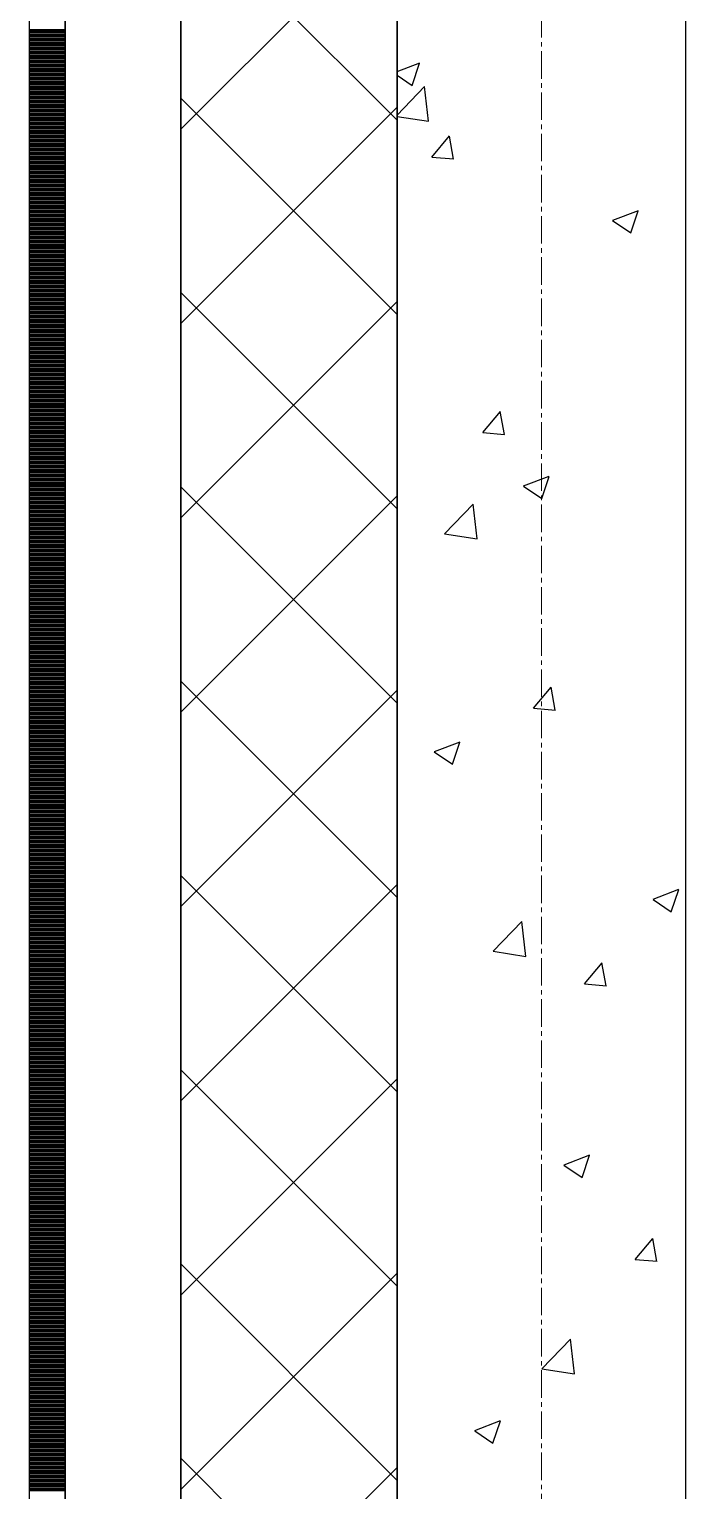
# Model space of a CAD drawing. Header units: millimetres. Extents: x -231292 to 573618, y -153144 to 564035.
# Drawn here: x 8548 to 9003, y 234953 to 235966 of the extents above; entities that cross this region are included whole.
import ezdxf

# ---------------------------------------------------------------- set-up
doc = ezdxf.new("R2010")
doc.units = ezdxf.units.MM
doc.linetypes.add('CENTER2', pattern=[28.575, 19.05, -3.175, 3.175, -3.175])
doc.layers.get('0').update_dxf_attribs({"color": 250})
for name, color, linetype, lineweight in [('АР_Стены ПЕНОблок', 250, 'Continuous', 20), ('АР_Тонкая', 250, 'Continuous', 5), ('АР_Утеплитель', 250, 'Continuous', 0), ('АР_Штриховка', 250, 'Continuous', 0), ('РД_Оси_100', 250, 'Continuous', 0)]:
    doc.layers.add(name, color=color, linetype=linetype, lineweight=lineweight)

# ---------------------------------------------------------------- blocks, each defined once
blk = doc.blocks.new('оси_рен')
at = {"layer": 'РД_Оси_100', "color": 251, "linetype": 'CENTER2', "true_color": 0x636466}
blk.add_line((1195652.916, 135558.25), (1195652.916, 223268.25), dxfattribs=at)

msp = doc.modelspace()

# ---------------------------------------------------------------- linework, layer by layer
at = {"layer": 'АР_Стены ПЕНОблок', "color": 18, "linetype": 'Continuous', "lineweight": 25, "true_color": 0x000000}
for p, q in [((8803.243, 263866.253), (8803.243, 187666.253)), ((9003.243, 187666.253), (9003.243, 263866.253))]:
    msp.add_line(p, q, dxfattribs=at)
at = {"layer": 'АР_Тонкая', "color": 18, "linetype": 'Continuous', "lineweight": 25, "true_color": 0x000000}
for p, q in [((8548.243, 263866.253), (8548.243, 187666.253)), ((8573.243, 263866.253), (8573.243, 187666.253)), ((8573.243, 187666.253), (8573.243, 263866.253)), ((8653.243, 187666.253), (8653.243, 263866.253))]:
    msp.add_line(p, q, dxfattribs=at)
at = {"layer": 'АР_Утеплитель', "color": 18, "linetype": 'Continuous', "lineweight": 25, "true_color": 0x000000}
for p, q in [((8653.243, 263866.253), (8653.243, 187666.253)), ((8803.243, 187666.253), (8803.243, 263866.253))]:
    msp.add_line(p, q, dxfattribs=at)
at = {"layer": 'АР_Штриховка', "color": 18, "linetype": 'Continuous', "lineweight": 25, "true_color": 0x000000}
for p, q in [((8803.243, 235903.04), (8653.243, 236053.04)), ((8653.243, 235896.753), (8803.243, 236046.753)), ((8548.243, 235966.002), (8573.243, 235966.002)), ((8548.243, 235965.002), (8573.243, 235965.002)), ((8548.243, 235964.002), (8573.243, 235964.002)), ((8548.243, 235963.002), (8573.243, 235963.002)), ((8548.243, 235962.002), (8573.243, 235962.002)), ((8548.243, 235961.002), (8573.243, 235961.002)), ((8548.243, 235960.002), (8573.243, 235960.002)), ((8548.243, 235959.002), (8573.243, 235959.002)), ((8548.243, 235958.002), (8573.243, 235958.002)), ((8548.243, 235957.002), (8573.243, 235957.002)), ((8548.243, 235956.002), (8573.243, 235956.002)), ((8548.243, 235955.002), (8573.243, 235955.002)), ((8548.243, 235954.002), (8573.243, 235954.002)), ((8548.243, 235953.002), (8573.243, 235953.002)), ((8548.243, 235952.002), (8573.243, 235952.002)), ((8548.243, 235951.002), (8573.243, 235951.002)), ((8548.243, 235950.002), (8573.243, 235950.002)), ((8548.243, 235949.002), (8573.243, 235949.002)), ((8548.243, 235948.002), (8573.243, 235948.002)), ((8548.243, 235947.002), (8573.243, 235947.002)), ((8548.243, 235946.002), (8573.243, 235946.002)), ((8548.243, 235945.002), (8573.243, 235945.002)), ((8548.243, 235944.002), (8573.243, 235944.002)), ((8548.243, 235943.002), (8573.243, 235943.002)), ((8548.243, 235942.002), (8573.243, 235942.002)), ((8548.243, 235941.002), (8573.243, 235941.002)), ((8548.243, 235940.002), (8573.243, 235940.002)), ((8548.243, 235939.002), (8573.243, 235939.002)), ((8548.243, 235938.002), (8573.243, 235938.002)), ((8548.243, 235937.002), (8573.243, 235937.002)), ((8548.243, 235936.002), (8573.243, 235936.002)), ((8548.243, 235935.002), (8573.243, 235935.002)), ((8548.243, 235934.002), (8573.243, 235934.002)), ((8548.243, 235933.002), (8573.243, 235933.002)), ((8803.243, 235936.788), (8818.828, 235942.771)), ((8803.243, 235934.189), (8813.584, 235927.214)), ((8813.593, 235927.211), (8818.743, 235942.56)), ((8548.243, 235932.002), (8573.243, 235932.002)), ((8548.243, 235931.002), (8573.243, 235931.002)), ((8548.243, 235930.002), (8573.243, 235930.002)), ((8548.243, 235929.002), (8573.243, 235929.002)), ((8548.243, 235928.002), (8573.243, 235928.002)), ((8548.243, 235927.002), (8573.243, 235927.002)), ((8548.243, 235926.002), (8573.243, 235926.002)), ((8548.243, 235925.002), (8573.243, 235925.002)), ((8548.243, 235924.002), (8573.243, 235924.002)), ((8548.243, 235923.002), (8573.243, 235923.002)), ((8803.243, 235906.618), (8822.248, 235926.425)), ((8825.037, 235902.301), (8822.231, 235926.423)), ((8548.243, 235922.002), (8573.243, 235922.002)), ((8548.243, 235921.002), (8573.243, 235921.002)), ((8548.243, 235920.002), (8573.243, 235920.002)), ((8548.243, 235919.002), (8573.243, 235919.002)), ((8548.243, 235918.002), (8573.243, 235918.002)), ((8548.243, 235917.002), (8573.243, 235917.002)), ((8548.243, 235916.002), (8573.243, 235916.002)), ((8548.243, 235915.002), (8573.243, 235915.002)), ((8548.243, 235914.002), (8573.243, 235914.002)), ((8548.243, 235913.002), (8573.243, 235913.002)), ((8803.243, 235768.336), (8653.243, 235918.336)), ((8548.243, 235912.002), (8573.243, 235912.002)), ((8548.243, 235911.002), (8573.243, 235911.002)), ((8548.243, 235910.002), (8573.243, 235910.002)), ((8548.243, 235909.002), (8573.243, 235909.002)), ((8548.243, 235908.002), (8573.243, 235908.002)), ((8548.243, 235907.002), (8573.243, 235907.002)), ((8548.243, 235906.002), (8573.243, 235906.002)), ((8548.243, 235905.002), (8573.243, 235905.002)), ((8548.243, 235904.002), (8573.243, 235904.002)), ((8548.243, 235903.002), (8573.243, 235903.002)), ((8653.243, 235762.049), (8803.243, 235912.049)), ((8803.243, 235905.71), (8825.041, 235902.329)), ((8548.243, 235902.002), (8573.243, 235902.002)), ((8548.243, 235901.002), (8573.243, 235901.002)), ((8548.243, 235900.002), (8573.243, 235900.002)), ((8548.243, 235899.002), (8573.243, 235899.002)), ((8548.243, 235898.002), (8573.243, 235898.002)), ((8548.243, 235897.002), (8573.243, 235897.002)), ((8548.243, 235896.002), (8573.243, 235896.002)), ((8548.243, 235895.002), (8573.243, 235895.002)), ((8548.243, 235894.002), (8573.243, 235894.002)), ((8548.243, 235893.002), (8573.243, 235893.002)), ((8548.243, 235892.002), (8573.243, 235892.002)), ((8548.243, 235891.002), (8573.243, 235891.002)), ((8548.243, 235890.002), (8573.243, 235890.002)), ((8548.243, 235889.002), (8573.243, 235889.002)), ((8548.243, 235888.002), (8573.243, 235888.002)), ((8548.243, 235887.002), (8573.243, 235887.002)), ((8548.243, 235886.002), (8573.243, 235886.002)), ((8548.243, 235885.002), (8573.243, 235885.002)), ((8548.243, 235884.002), (8573.243, 235884.002)), ((8548.243, 235883.002), (8573.243, 235883.002)), ((8827.294, 235877.525), (8839.539, 235892.118)), ((8842.337, 235876.161), (8839.4, 235892.083)), ((8548.243, 235882.002), (8573.243, 235882.002)), ((8548.243, 235881.002), (8573.243, 235881.002)), ((8548.243, 235880.002), (8573.243, 235880.002)), ((8548.243, 235879.002), (8573.243, 235879.002)), ((8548.243, 235878.002), (8573.243, 235878.002)), ((8548.243, 235877.002), (8573.243, 235877.002)), ((8548.243, 235876.002), (8573.243, 235876.002)), ((8548.243, 235875.002), (8573.243, 235875.002)), ((8548.243, 235874.002), (8573.243, 235874.002)), ((8548.243, 235873.002), (8573.243, 235873.002)), ((8827.293, 235877.515), (8842.475, 235876.187)), ((8548.243, 235872.002), (8573.243, 235872.002)), ((8548.243, 235871.002), (8573.243, 235871.002)), ((8548.243, 235870.002), (8573.243, 235870.002)), ((8548.243, 235869.002), (8573.243, 235869.002)), ((8548.243, 235868.002), (8573.243, 235868.002)), ((8548.243, 235867.002), (8573.243, 235867.002)), ((8548.243, 235866.002), (8573.243, 235866.002)), ((8548.243, 235865.002), (8573.243, 235865.002)), ((8548.243, 235864.002), (8573.243, 235864.002)), ((8548.243, 235863.002), (8573.243, 235863.002)), ((8548.243, 235862.002), (8573.243, 235862.002)), ((8548.243, 235861.002), (8573.243, 235861.002)), ((8548.243, 235860.002), (8573.243, 235860.002)), ((8548.243, 235859.002), (8573.243, 235859.002)), ((8548.243, 235858.002), (8573.243, 235858.002)), ((8548.243, 235857.002), (8573.243, 235857.002)), ((8548.243, 235856.002), (8573.243, 235856.002)), ((8548.243, 235855.002), (8573.243, 235855.002)), ((8548.243, 235854.002), (8573.243, 235854.002)), ((8548.243, 235853.002), (8573.243, 235853.002)), ((8548.243, 235852.002), (8573.243, 235852.002)), ((8548.243, 235851.002), (8573.243, 235851.002)), ((8548.243, 235850.002), (8573.243, 235850.002)), ((8548.243, 235849.002), (8573.243, 235849.002)), ((8548.243, 235848.002), (8573.243, 235848.002)), ((8548.243, 235847.002), (8573.243, 235847.002)), ((8548.243, 235846.002), (8573.243, 235846.002)), ((8548.243, 235845.002), (8573.243, 235845.002)), ((8548.243, 235844.002), (8573.243, 235844.002)), ((8548.243, 235843.002), (8573.243, 235843.002)), ((8548.243, 235842.002), (8573.243, 235842.002)), ((8548.243, 235841.002), (8573.243, 235841.002)), ((8548.243, 235840.002), (8573.243, 235840.002)), ((8548.243, 235839.002), (8573.243, 235839.002)), ((8548.243, 235838.002), (8573.243, 235838.002)), ((8548.243, 235837.002), (8573.243, 235837.002)), ((8548.243, 235836.002), (8573.243, 235836.002)), ((8548.243, 235835.002), (8573.243, 235835.002)), ((8548.243, 235834.002), (8573.243, 235834.002)), ((8548.243, 235833.002), (8573.243, 235833.002)), ((8548.243, 235832.002), (8573.243, 235832.002)), ((8952.564, 235833.47), (8965.198, 235824.948)), ((8952.658, 235833.678), (8970.443, 235840.505)), ((8965.208, 235824.946), (8970.358, 235840.295)), ((8548.243, 235831.002), (8573.243, 235831.002)), ((8548.243, 235830.002), (8573.243, 235830.002)), ((8548.243, 235829.002), (8573.243, 235829.002)), ((8548.243, 235828.002), (8573.243, 235828.002)), ((8548.243, 235827.002), (8573.243, 235827.002)), ((8548.243, 235826.002), (8573.243, 235826.002)), ((8548.243, 235825.002), (8573.243, 235825.002)), ((8548.243, 235824.002), (8573.243, 235824.002)), ((8548.243, 235823.002), (8573.243, 235823.002)), ((8548.243, 235822.002), (8573.243, 235822.002)), ((8548.243, 235821.002), (8573.243, 235821.002)), ((8548.243, 235820.002), (8573.243, 235820.002)), ((8548.243, 235819.002), (8573.243, 235819.002)), ((8548.243, 235818.002), (8573.243, 235818.002)), ((8548.243, 235817.002), (8573.243, 235817.002)), ((8548.243, 235816.002), (8573.243, 235816.002)), ((8548.243, 235815.002), (8573.243, 235815.002)), ((8548.243, 235814.002), (8573.243, 235814.002)), ((8548.243, 235813.002), (8573.243, 235813.002)), ((8548.243, 235812.002), (8573.243, 235812.002)), ((8548.243, 235811.002), (8573.243, 235811.002)), ((8548.243, 235810.002), (8573.243, 235810.002)), ((8548.243, 235809.002), (8573.243, 235809.002)), ((8548.243, 235808.002), (8573.243, 235808.002)), ((8548.243, 235807.002), (8573.243, 235807.002)), ((8548.243, 235806.002), (8573.243, 235806.002)), ((8548.243, 235805.002), (8573.243, 235805.002)), ((8548.243, 235804.002), (8573.243, 235804.002)), ((8548.243, 235803.002), (8573.243, 235803.002)), ((8548.243, 235802.002), (8573.243, 235802.002)), ((8548.243, 235801.002), (8573.243, 235801.002)), ((8548.243, 235800.002), (8573.243, 235800.002)), ((8548.243, 235799.002), (8573.243, 235799.002)), ((8548.243, 235798.002), (8573.243, 235798.002)), ((8548.243, 235797.002), (8573.243, 235797.002)), ((8548.243, 235796.002), (8573.243, 235796.002)), ((8548.243, 235795.002), (8573.243, 235795.002)), ((8548.243, 235794.002), (8573.243, 235794.002)), ((8548.243, 235793.002), (8573.243, 235793.002)), ((8548.243, 235792.002), (8573.243, 235792.002)), ((8548.243, 235791.002), (8573.243, 235791.002)), ((8548.243, 235790.002), (8573.243, 235790.002)), ((8548.243, 235789.002), (8573.243, 235789.002)), ((8548.243, 235788.002), (8573.243, 235788.002)), ((8548.243, 235787.002), (8573.243, 235787.002)), ((8548.243, 235786.002), (8573.243, 235786.002)), ((8548.243, 235785.002), (8573.243, 235785.002)), ((8548.243, 235784.002), (8573.243, 235784.002)), ((8548.243, 235783.002), (8573.243, 235783.002)), ((8548.243, 235782.002), (8573.243, 235782.002)), ((8548.243, 235781.002), (8573.243, 235781.002)), ((8803.243, 235633.632), (8653.243, 235783.632)), ((8548.243, 235780.002), (8573.243, 235780.002)), ((8548.243, 235779.002), (8573.243, 235779.002)), ((8548.243, 235778.002), (8573.243, 235778.002)), ((8548.243, 235777.002), (8573.243, 235777.002)), ((8548.243, 235776.002), (8573.243, 235776.002)), ((8548.243, 235775.002), (8573.243, 235775.002)), ((8548.243, 235774.002), (8573.243, 235774.002)), ((8548.243, 235773.002), (8573.243, 235773.002)), ((8548.243, 235772.002), (8573.243, 235772.002)), ((8548.243, 235771.002), (8573.243, 235771.002)), ((8653.243, 235627.345), (8803.243, 235777.345)), ((8548.243, 235770.002), (8573.243, 235770.002)), ((8548.243, 235769.002), (8573.243, 235769.002)), ((8548.243, 235768.002), (8573.243, 235768.002)), ((8548.243, 235767.002), (8573.243, 235767.002)), ((8548.243, 235766.002), (8573.243, 235766.002)), ((8548.243, 235765.002), (8573.243, 235765.002)), ((8548.243, 235764.002), (8573.243, 235764.002)), ((8548.243, 235763.002), (8573.243, 235763.002)), ((8548.243, 235762.002), (8573.243, 235762.002)), ((8548.243, 235761.002), (8573.243, 235761.002)), ((8548.243, 235760.002), (8573.243, 235760.002)), ((8548.243, 235759.002), (8573.243, 235759.002)), ((8548.243, 235758.002), (8573.243, 235758.002)), ((8548.243, 235757.002), (8573.243, 235757.002)), ((8548.243, 235756.002), (8573.243, 235756.002)), ((8548.243, 235755.002), (8573.243, 235755.002)), ((8548.243, 235754.002), (8573.243, 235754.002)), ((8548.243, 235753.002), (8573.243, 235753.002)), ((8548.243, 235752.002), (8573.243, 235752.002)), ((8548.243, 235751.002), (8573.243, 235751.002)), ((8548.243, 235750.002), (8573.243, 235750.002)), ((8548.243, 235749.002), (8573.243, 235749.002)), ((8548.243, 235748.002), (8573.243, 235748.002)), ((8548.243, 235747.002), (8573.243, 235747.002)), ((8548.243, 235746.002), (8573.243, 235746.002)), ((8548.243, 235745.002), (8573.243, 235745.002)), ((8548.243, 235744.002), (8573.243, 235744.002)), ((8548.243, 235743.002), (8573.243, 235743.002)), ((8548.243, 235742.002), (8573.243, 235742.002)), ((8548.243, 235741.002), (8573.243, 235741.002)), ((8548.243, 235740.002), (8573.243, 235740.002)), ((8548.243, 235739.002), (8573.243, 235739.002)), ((8548.243, 235738.002), (8573.243, 235738.002)), ((8548.243, 235737.002), (8573.243, 235737.002)), ((8548.243, 235736.002), (8573.243, 235736.002)), ((8548.243, 235735.002), (8573.243, 235735.002)), ((8548.243, 235734.002), (8573.243, 235734.002)), ((8548.243, 235733.002), (8573.243, 235733.002)), ((8548.243, 235732.002), (8573.243, 235732.002)), ((8548.243, 235731.002), (8573.243, 235731.002)), ((8548.243, 235730.002), (8573.243, 235730.002)), ((8548.243, 235729.002), (8573.243, 235729.002)), ((8548.243, 235728.002), (8573.243, 235728.002)), ((8548.243, 235727.002), (8573.243, 235727.002)), ((8548.243, 235726.002), (8573.243, 235726.002)), ((8548.243, 235725.002), (8573.243, 235725.002)), ((8548.243, 235724.002), (8573.243, 235724.002)), ((8548.243, 235723.002), (8573.243, 235723.002)), ((8548.243, 235722.002), (8573.243, 235722.002)), ((8548.243, 235721.002), (8573.243, 235721.002)), ((8548.243, 235720.002), (8573.243, 235720.002)), ((8548.243, 235719.002), (8573.243, 235719.002)), ((8548.243, 235718.002), (8573.243, 235718.002)), ((8548.243, 235717.002), (8573.243, 235717.002)), ((8548.243, 235716.002), (8573.243, 235716.002)), ((8548.243, 235715.002), (8573.243, 235715.002)), ((8548.243, 235714.002), (8573.243, 235714.002)), ((8548.243, 235713.002), (8573.243, 235713.002)), ((8548.243, 235712.002), (8573.243, 235712.002)), ((8548.243, 235711.002), (8573.243, 235711.002)), ((8548.243, 235710.002), (8573.243, 235710.002)), ((8548.243, 235709.002), (8573.243, 235709.002)), ((8548.243, 235708.002), (8573.243, 235708.002)), ((8548.243, 235707.002), (8573.243, 235707.002)), ((8548.243, 235706.002), (8573.243, 235706.002)), ((8548.243, 235705.002), (8573.243, 235705.002)), ((8548.243, 235704.002), (8573.243, 235704.002)), ((8548.243, 235703.002), (8573.243, 235703.002)), ((8548.243, 235702.002), (8573.243, 235702.002)), ((8548.243, 235701.002), (8573.243, 235701.002)), ((8548.243, 235700.002), (8573.243, 235700.002)), ((8862.537, 235686.468), (8874.782, 235701.061)), ((8877.58, 235685.104), (8874.643, 235701.026)), ((8548.243, 235699.002), (8573.243, 235699.002)), ((8548.243, 235698.002), (8573.243, 235698.002)), ((8548.243, 235697.002), (8573.243, 235697.002)), ((8548.243, 235696.002), (8573.243, 235696.002)), ((8548.243, 235695.002), (8573.243, 235695.002)), ((8548.243, 235694.002), (8573.243, 235694.002)), ((8548.243, 235693.002), (8573.243, 235693.002)), ((8548.243, 235692.002), (8573.243, 235692.002)), ((8548.243, 235691.002), (8573.243, 235691.002)), ((8548.243, 235690.002), (8573.243, 235690.002)), ((8548.243, 235689.002), (8573.243, 235689.002)), ((8548.243, 235688.002), (8573.243, 235688.002)), ((8548.243, 235687.002), (8573.243, 235687.002)), ((8548.243, 235686.002), (8573.243, 235686.002)), ((8548.243, 235685.002), (8573.243, 235685.002)), ((8548.243, 235684.002), (8573.243, 235684.002)), ((8548.243, 235683.002), (8573.243, 235683.002)), ((8548.243, 235682.002), (8573.243, 235682.002)), ((8548.243, 235681.002), (8573.243, 235681.002)), ((8548.243, 235680.002), (8573.243, 235680.002)), ((8862.536, 235686.458), (8877.718, 235685.13)), ((8548.243, 235679.002), (8573.243, 235679.002)), ((8548.243, 235678.002), (8573.243, 235678.002)), ((8548.243, 235677.002), (8573.243, 235677.002)), ((8548.243, 235676.002), (8573.243, 235676.002)), ((8548.243, 235675.002), (8573.243, 235675.002)), ((8548.243, 235674.002), (8573.243, 235674.002)), ((8548.243, 235673.002), (8573.243, 235673.002)), ((8548.243, 235672.002), (8573.243, 235672.002)), ((8548.243, 235671.002), (8573.243, 235671.002)), ((8548.243, 235670.002), (8573.243, 235670.002)), ((8548.243, 235669.002), (8573.243, 235669.002)), ((8548.243, 235668.002), (8573.243, 235668.002)), ((8548.243, 235667.002), (8573.243, 235667.002)), ((8548.243, 235666.002), (8573.243, 235666.002)), ((8548.243, 235665.002), (8573.243, 235665.002)), ((8548.243, 235664.002), (8573.243, 235664.002)), ((8548.243, 235663.002), (8573.243, 235663.002)), ((8548.243, 235662.002), (8573.243, 235662.002)), ((8548.243, 235661.002), (8573.243, 235661.002)), ((8548.243, 235660.002), (8573.243, 235660.002)), ((8548.243, 235659.002), (8573.243, 235659.002)), ((8548.243, 235658.002), (8573.243, 235658.002)), ((8548.243, 235657.002), (8573.243, 235657.002)), ((8548.243, 235656.002), (8573.243, 235656.002)), ((8548.243, 235655.002), (8573.243, 235655.002)), ((8548.243, 235654.002), (8573.243, 235654.002)), ((8548.243, 235653.002), (8573.243, 235653.002)), ((8548.243, 235652.002), (8573.243, 235652.002)), ((8548.243, 235651.002), (8573.243, 235651.002)), ((8548.243, 235650.002), (8573.243, 235650.002)), ((8890.762, 235649.283), (8903.396, 235640.76)), ((8890.856, 235649.49), (8908.64, 235656.317)), ((8903.406, 235640.758), (8908.556, 235656.107)), ((8548.243, 235649.002), (8573.243, 235649.002)), ((8548.243, 235648.002), (8573.243, 235648.002)), ((8548.243, 235647.002), (8573.243, 235647.002)), ((8548.243, 235646.002), (8573.243, 235646.002)), ((8548.243, 235645.002), (8573.243, 235645.002)), ((8548.243, 235644.002), (8573.243, 235644.002)), ((8548.243, 235643.002), (8573.243, 235643.002)), ((8548.243, 235642.002), (8573.243, 235642.002)), ((8548.243, 235641.002), (8573.243, 235641.002)), ((8548.243, 235640.002), (8573.243, 235640.002)), ((8803.243, 235498.928), (8653.243, 235648.928)), ((8653.243, 235492.641), (8803.243, 235642.641)), ((8548.243, 235639.002), (8573.243, 235639.002)), ((8548.243, 235638.002), (8573.243, 235638.002)), ((8548.243, 235637.002), (8573.243, 235637.002)), ((8548.243, 235636.002), (8573.243, 235636.002)), ((8548.243, 235635.002), (8573.243, 235635.002)), ((8548.243, 235634.002), (8573.243, 235634.002)), ((8548.243, 235633.002), (8573.243, 235633.002)), ((8548.243, 235632.002), (8573.243, 235632.002)), ((8548.243, 235631.002), (8573.243, 235631.002)), ((8548.243, 235630.002), (8573.243, 235630.002)), ((8548.243, 235629.002), (8573.243, 235629.002)), ((8836.139, 235616.338), (8855.923, 235636.956)), ((8858.712, 235612.832), (8855.906, 235636.954)), ((8548.243, 235628.002), (8573.243, 235628.002)), ((8548.243, 235627.002), (8573.243, 235627.002)), ((8548.243, 235626.002), (8573.243, 235626.002)), ((8548.243, 235625.002), (8573.243, 235625.002)), ((8548.243, 235624.002), (8573.243, 235624.002)), ((8548.243, 235623.002), (8573.243, 235623.002)), ((8548.243, 235622.002), (8573.243, 235622.002)), ((8548.243, 235621.002), (8573.243, 235621.002)), ((8548.243, 235620.002), (8573.243, 235620.002)), ((8548.243, 235619.002), (8573.243, 235619.002)), ((8548.243, 235618.002), (8573.243, 235618.002)), ((8548.243, 235617.002), (8573.243, 235617.002)), ((8548.243, 235616.002), (8573.243, 235616.002)), ((8548.243, 235615.002), (8573.243, 235615.002)), ((8548.243, 235614.002), (8573.243, 235614.002)), ((8548.243, 235613.002), (8573.243, 235613.002)), ((8548.243, 235612.002), (8573.243, 235612.002)), ((8548.243, 235611.002), (8573.243, 235611.002)), ((8548.243, 235610.002), (8573.243, 235610.002)), ((8548.243, 235609.002), (8573.243, 235609.002)), ((8836.126, 235616.364), (8858.716, 235612.861)), ((8548.243, 235608.002), (8573.243, 235608.002)), ((8548.243, 235607.002), (8573.243, 235607.002)), ((8548.243, 235606.002), (8573.243, 235606.002)), ((8548.243, 235605.002), (8573.243, 235605.002)), ((8548.243, 235604.002), (8573.243, 235604.002)), ((8548.243, 235603.002), (8573.243, 235603.002)), ((8548.243, 235602.002), (8573.243, 235602.002)), ((8548.243, 235601.002), (8573.243, 235601.002)), ((8548.243, 235600.002), (8573.243, 235600.002)), ((8548.243, 235599.002), (8573.243, 235599.002)), ((8548.243, 235598.002), (8573.243, 235598.002)), ((8548.243, 235597.002), (8573.243, 235597.002)), ((8548.243, 235596.002), (8573.243, 235596.002)), ((8548.243, 235595.002), (8573.243, 235595.002)), ((8548.243, 235594.002), (8573.243, 235594.002)), ((8548.243, 235593.002), (8573.243, 235593.002)), ((8548.243, 235592.002), (8573.243, 235592.002)), ((8548.243, 235591.002), (8573.243, 235591.002)), ((8548.243, 235590.002), (8573.243, 235590.002)), ((8548.243, 235589.002), (8573.243, 235589.002)), ((8548.243, 235588.002), (8573.243, 235588.002)), ((8548.243, 235587.002), (8573.243, 235587.002)), ((8548.243, 235586.002), (8573.243, 235586.002)), ((8548.243, 235585.002), (8573.243, 235585.002)), ((8548.243, 235584.002), (8573.243, 235584.002)), ((8548.243, 235583.002), (8573.243, 235583.002)), ((8548.243, 235582.002), (8573.243, 235582.002)), ((8548.243, 235581.002), (8573.243, 235581.002)), ((8548.243, 235580.002), (8573.243, 235580.002)), ((8548.243, 235579.002), (8573.243, 235579.002)), ((8548.243, 235578.002), (8573.243, 235578.002)), ((8548.243, 235577.002), (8573.243, 235577.002)), ((8548.243, 235576.002), (8573.243, 235576.002)), ((8548.243, 235575.002), (8573.243, 235575.002)), ((8548.243, 235574.002), (8573.243, 235574.002)), ((8548.243, 235573.002), (8573.243, 235573.002)), ((8548.243, 235572.002), (8573.243, 235572.002)), ((8548.243, 235571.002), (8573.243, 235571.002)), ((8548.243, 235570.002), (8573.243, 235570.002)), ((8548.243, 235569.002), (8573.243, 235569.002)), ((8548.243, 235568.002), (8573.243, 235568.002)), ((8548.243, 235567.002), (8573.243, 235567.002)), ((8548.243, 235566.002), (8573.243, 235566.002)), ((8548.243, 235565.002), (8573.243, 235565.002)), ((8548.243, 235564.002), (8573.243, 235564.002)), ((8548.243, 235563.002), (8573.243, 235563.002)), ((8548.243, 235562.002), (8573.243, 235562.002)), ((8548.243, 235561.002), (8573.243, 235561.002)), ((8548.243, 235560.002), (8573.243, 235560.002)), ((8548.243, 235559.002), (8573.243, 235559.002)), ((8548.243, 235558.002), (8573.243, 235558.002)), ((8548.243, 235557.002), (8573.243, 235557.002)), ((8548.243, 235556.002), (8573.243, 235556.002)), ((8548.243, 235555.002), (8573.243, 235555.002)), ((8548.243, 235554.002), (8573.243, 235554.002)), ((8548.243, 235553.002), (8573.243, 235553.002)), ((8548.243, 235552.002), (8573.243, 235552.002)), ((8548.243, 235551.002), (8573.243, 235551.002)), ((8548.243, 235550.002), (8573.243, 235550.002)), ((8548.243, 235549.002), (8573.243, 235549.002)), ((8548.243, 235548.002), (8573.243, 235548.002)), ((8548.243, 235547.002), (8573.243, 235547.002)), ((8548.243, 235546.002), (8573.243, 235546.002)), ((8548.243, 235545.002), (8573.243, 235545.002)), ((8548.243, 235544.002), (8573.243, 235544.002)), ((8548.243, 235543.002), (8573.243, 235543.002)), ((8548.243, 235542.002), (8573.243, 235542.002)), ((8548.243, 235541.002), (8573.243, 235541.002)), ((8548.243, 235540.002), (8573.243, 235540.002)), ((8548.243, 235539.002), (8573.243, 235539.002)), ((8548.243, 235538.002), (8573.243, 235538.002)), ((8548.243, 235537.002), (8573.243, 235537.002)), ((8548.243, 235536.002), (8573.243, 235536.002)), ((8548.243, 235535.002), (8573.243, 235535.002)), ((8548.243, 235534.002), (8573.243, 235534.002)), ((8548.243, 235533.002), (8573.243, 235533.002)), ((8548.243, 235532.002), (8573.243, 235532.002)), ((8548.243, 235531.002), (8573.243, 235531.002)), ((8548.243, 235530.002), (8573.243, 235530.002)), ((8548.243, 235529.002), (8573.243, 235529.002)), ((8548.243, 235528.002), (8573.243, 235528.002)), ((8548.243, 235527.002), (8573.243, 235527.002)), ((8548.243, 235526.002), (8573.243, 235526.002)), ((8548.243, 235525.002), (8573.243, 235525.002)), ((8548.243, 235524.002), (8573.243, 235524.002)), ((8548.243, 235523.002), (8573.243, 235523.002)), ((8548.243, 235522.002), (8573.243, 235522.002)), ((8548.243, 235521.002), (8573.243, 235521.002)), ((8548.243, 235520.002), (8573.243, 235520.002)), ((8548.243, 235519.002), (8573.243, 235519.002)), ((8548.243, 235518.002), (8573.243, 235518.002)), ((8548.243, 235517.002), (8573.243, 235517.002)), ((8548.243, 235516.002), (8573.243, 235516.002)), ((8548.243, 235515.002), (8573.243, 235515.002)), ((8548.243, 235514.002), (8573.243, 235514.002)), ((8548.243, 235513.002), (8573.243, 235513.002)), ((8548.243, 235512.002), (8573.243, 235512.002)), ((8548.243, 235511.002), (8573.243, 235511.002)), ((8548.243, 235510.002), (8573.243, 235510.002)), ((8548.243, 235509.002), (8573.243, 235509.002)), ((8548.243, 235508.002), (8573.243, 235508.002)), ((8803.243, 235364.224), (8653.243, 235514.224)), ((8653.243, 235357.938), (8803.243, 235507.938)), ((8897.781, 235495.411), (8910.026, 235510.005)), ((8912.823, 235494.047), (8909.886, 235509.969)), ((8548.243, 235507.002), (8573.243, 235507.002)), ((8548.243, 235506.002), (8573.243, 235506.002)), ((8548.243, 235505.002), (8573.243, 235505.002)), ((8548.243, 235504.002), (8573.243, 235504.002)), ((8548.243, 235503.002), (8573.243, 235503.002)), ((8548.243, 235502.002), (8573.243, 235502.002)), ((8548.243, 235501.002), (8573.243, 235501.002)), ((8548.243, 235500.002), (8573.243, 235500.002)), ((8548.243, 235499.002), (8573.243, 235499.002)), ((8548.243, 235498.002), (8573.243, 235498.002)), ((8548.243, 235497.002), (8573.243, 235497.002)), ((8548.243, 235496.002), (8573.243, 235496.002)), ((8548.243, 235495.002), (8573.243, 235495.002)), ((8548.243, 235494.002), (8573.243, 235494.002)), ((8548.243, 235493.002), (8573.243, 235493.002)), ((8548.243, 235492.002), (8573.243, 235492.002)), ((8548.243, 235491.002), (8573.243, 235491.002)), ((8548.243, 235490.002), (8573.243, 235490.002)), ((8548.243, 235489.002), (8573.243, 235489.002)), ((8548.243, 235488.002), (8573.243, 235488.002)), ((8897.78, 235495.401), (8912.962, 235494.073)), ((8548.243, 235487.002), (8573.243, 235487.002)), ((8548.243, 235486.002), (8573.243, 235486.002)), ((8548.243, 235485.002), (8573.243, 235485.002)), ((8548.243, 235484.002), (8573.243, 235484.002)), ((8548.243, 235483.002), (8573.243, 235483.002)), ((8548.243, 235482.002), (8573.243, 235482.002)), ((8548.243, 235481.002), (8573.243, 235481.002)), ((8548.243, 235480.002), (8573.243, 235480.002)), ((8548.243, 235479.002), (8573.243, 235479.002)), ((8548.243, 235478.002), (8573.243, 235478.002)), ((8548.243, 235477.002), (8573.243, 235477.002)), ((8548.243, 235476.002), (8573.243, 235476.002)), ((8548.243, 235475.002), (8573.243, 235475.002)), ((8548.243, 235474.002), (8573.243, 235474.002)), ((8548.243, 235473.002), (8573.243, 235473.002)), ((8548.243, 235472.002), (8573.243, 235472.002)), ((8548.243, 235471.002), (8573.243, 235471.002)), ((8548.243, 235470.002), (8573.243, 235470.002)), ((8548.243, 235469.002), (8573.243, 235469.002)), ((8548.243, 235468.002), (8573.243, 235468.002)), ((8548.243, 235467.002), (8573.243, 235467.002)), ((8829.054, 235465.302), (8846.838, 235472.129)), ((8841.603, 235456.57), (8846.754, 235471.919)), ((8548.243, 235466.002), (8573.243, 235466.002)), ((8548.243, 235465.002), (8573.243, 235465.002)), ((8548.243, 235464.002), (8573.243, 235464.002)), ((8548.243, 235463.002), (8573.243, 235463.002)), ((8548.243, 235462.002), (8573.243, 235462.002)), ((8548.243, 235461.002), (8573.243, 235461.002)), ((8548.243, 235460.002), (8573.243, 235460.002)), ((8548.243, 235459.002), (8573.243, 235459.002)), ((8548.243, 235458.002), (8573.243, 235458.002)), ((8548.243, 235457.002), (8573.243, 235457.002)), ((8828.96, 235465.095), (8841.594, 235456.572)), ((8548.243, 235456.002), (8573.243, 235456.002)), ((8548.243, 235455.002), (8573.243, 235455.002)), ((8548.243, 235454.002), (8573.243, 235454.002)), ((8548.243, 235453.002), (8573.243, 235453.002)), ((8548.243, 235452.002), (8573.243, 235452.002)), ((8548.243, 235451.002), (8573.243, 235451.002)), ((8548.243, 235450.002), (8573.243, 235450.002)), ((8548.243, 235449.002), (8573.243, 235449.002)), ((8548.243, 235448.002), (8573.243, 235448.002)), ((8548.243, 235447.002), (8573.243, 235447.002)), ((8548.243, 235446.002), (8573.243, 235446.002)), ((8548.243, 235445.002), (8573.243, 235445.002)), ((8548.243, 235444.002), (8573.243, 235444.002)), ((8548.243, 235443.002), (8573.243, 235443.002)), ((8548.243, 235442.002), (8573.243, 235442.002)), ((8548.243, 235441.002), (8573.243, 235441.002)), ((8548.243, 235440.002), (8573.243, 235440.002)), ((8548.243, 235439.002), (8573.243, 235439.002)), ((8548.243, 235438.002), (8573.243, 235438.002)), ((8548.243, 235437.002), (8573.243, 235437.002)), ((8548.243, 235436.002), (8573.243, 235436.002)), ((8548.243, 235435.002), (8573.243, 235435.002)), ((8548.243, 235434.002), (8573.243, 235434.002)), ((8548.243, 235433.002), (8573.243, 235433.002)), ((8548.243, 235432.002), (8573.243, 235432.002)), ((8548.243, 235431.002), (8573.243, 235431.002)), ((8548.243, 235430.002), (8573.243, 235430.002)), ((8548.243, 235429.002), (8573.243, 235429.002)), ((8548.243, 235428.002), (8573.243, 235428.002)), ((8548.243, 235427.002), (8573.243, 235427.002)), ((8548.243, 235426.002), (8573.243, 235426.002)), ((8548.243, 235425.002), (8573.243, 235425.002)), ((8548.243, 235424.002), (8573.243, 235424.002)), ((8548.243, 235423.002), (8573.243, 235423.002)), ((8548.243, 235422.002), (8573.243, 235422.002)), ((8548.243, 235421.002), (8573.243, 235421.002)), ((8548.243, 235420.002), (8573.243, 235420.002)), ((8548.243, 235419.002), (8573.243, 235419.002)), ((8548.243, 235418.002), (8573.243, 235418.002)), ((8548.243, 235417.002), (8573.243, 235417.002)), ((8548.243, 235416.002), (8573.243, 235416.002)), ((8548.243, 235415.002), (8573.243, 235415.002)), ((8548.243, 235414.002), (8573.243, 235414.002)), ((8548.243, 235413.002), (8573.243, 235413.002)), ((8548.243, 235412.002), (8573.243, 235412.002)), ((8548.243, 235411.002), (8573.243, 235411.002)), ((8548.243, 235410.002), (8573.243, 235410.002)), ((8548.243, 235409.002), (8573.243, 235409.002)), ((8548.243, 235408.002), (8573.243, 235408.002)), ((8548.243, 235407.002), (8573.243, 235407.002)), ((8548.243, 235406.002), (8573.243, 235406.002)), ((8548.243, 235405.002), (8573.243, 235405.002)), ((8548.243, 235404.002), (8573.243, 235404.002)), ((8548.243, 235403.002), (8573.243, 235403.002)), ((8548.243, 235402.002), (8573.243, 235402.002)), ((8548.243, 235401.002), (8573.243, 235401.002)), ((8548.243, 235400.002), (8573.243, 235400.002)), ((8548.243, 235399.002), (8573.243, 235399.002)), ((8548.243, 235398.002), (8573.243, 235398.002)), ((8548.243, 235397.002), (8573.243, 235397.002)), ((8548.243, 235396.002), (8573.243, 235396.002)), ((8548.243, 235395.002), (8573.243, 235395.002)), ((8548.243, 235394.002), (8573.243, 235394.002)), ((8548.243, 235393.002), (8573.243, 235393.002)), ((8548.243, 235392.002), (8573.243, 235392.002)), ((8548.243, 235391.002), (8573.243, 235391.002)), ((8548.243, 235390.002), (8573.243, 235390.002)), ((8548.243, 235389.002), (8573.243, 235389.002)), ((8548.243, 235388.002), (8573.243, 235388.002)), ((8548.243, 235387.002), (8573.243, 235387.002)), ((8548.243, 235386.002), (8573.243, 235386.002)), ((8548.243, 235385.002), (8573.243, 235385.002)), ((8548.243, 235384.002), (8573.243, 235384.002)), ((8548.243, 235383.002), (8573.243, 235383.002)), ((8548.243, 235382.002), (8573.243, 235382.002)), ((8548.243, 235381.002), (8573.243, 235381.002)), ((8548.243, 235380.002), (8573.243, 235380.002)), ((8548.243, 235379.002), (8573.243, 235379.002)), ((8548.243, 235378.002), (8573.243, 235378.002)), ((8548.243, 235377.002), (8573.243, 235377.002)), ((8548.243, 235376.002), (8573.243, 235376.002)), ((8803.243, 235229.521), (8653.243, 235379.521)), ((8548.243, 235375.002), (8573.243, 235375.002)), ((8548.243, 235374.002), (8573.243, 235374.002)), ((8548.243, 235373.002), (8573.243, 235373.002)), ((8548.243, 235372.002), (8573.243, 235372.002)), ((8548.243, 235371.002), (8573.243, 235371.002)), ((8548.243, 235370.002), (8573.243, 235370.002)), ((8548.243, 235369.002), (8573.243, 235369.002)), ((8548.243, 235368.002), (8573.243, 235368.002)), ((8548.243, 235367.002), (8573.243, 235367.002)), ((8548.243, 235366.002), (8573.243, 235366.002)), ((8653.243, 235223.234), (8803.243, 235373.234)), ((8980.668, 235363.037), (8998.453, 235369.864)), ((8993.218, 235354.305), (8998.368, 235369.654)), ((8548.243, 235365.002), (8573.243, 235365.002)), ((8548.243, 235364.002), (8573.243, 235364.002)), ((8548.243, 235363.002), (8573.243, 235363.002)), ((8548.243, 235362.002), (8573.243, 235362.002)), ((8548.243, 235361.002), (8573.243, 235361.002)), ((8548.243, 235360.002), (8573.243, 235360.002)), ((8548.243, 235359.002), (8573.243, 235359.002)), ((8548.243, 235358.002), (8573.243, 235358.002)), ((8548.243, 235357.002), (8573.243, 235357.002)), ((8548.243, 235356.002), (8573.243, 235356.002)), ((8980.574, 235362.829), (8993.208, 235354.307)), ((8548.243, 235355.002), (8573.243, 235355.002)), ((8548.243, 235354.002), (8573.243, 235354.002)), ((8548.243, 235353.002), (8573.243, 235353.002)), ((8548.243, 235352.002), (8573.243, 235352.002)), ((8548.243, 235351.002), (8573.243, 235351.002)), ((8548.243, 235350.002), (8573.243, 235350.002)), ((8548.243, 235349.002), (8573.243, 235349.002)), ((8548.243, 235348.002), (8573.243, 235348.002)), ((8548.243, 235347.002), (8573.243, 235347.002)), ((8548.243, 235346.002), (8573.243, 235346.002)), ((8869.814, 235326.869), (8889.597, 235347.488)), ((8892.386, 235323.364), (8889.58, 235347.486)), ((8548.243, 235345.002), (8573.243, 235345.002)), ((8548.243, 235344.002), (8573.243, 235344.002)), ((8548.243, 235343.002), (8573.243, 235343.002)), ((8548.243, 235342.002), (8573.243, 235342.002)), ((8548.243, 235341.002), (8573.243, 235341.002)), ((8548.243, 235340.002), (8573.243, 235340.002)), ((8548.243, 235339.002), (8573.243, 235339.002)), ((8548.243, 235338.002), (8573.243, 235338.002)), ((8548.243, 235337.002), (8573.243, 235337.002)), ((8548.243, 235336.002), (8573.243, 235336.002)), ((8548.243, 235335.002), (8573.243, 235335.002)), ((8548.243, 235334.002), (8573.243, 235334.002)), ((8548.243, 235333.002), (8573.243, 235333.002)), ((8548.243, 235332.002), (8573.243, 235332.002)), ((8548.243, 235331.002), (8573.243, 235331.002)), ((8548.243, 235330.002), (8573.243, 235330.002)), ((8548.243, 235329.002), (8573.243, 235329.002)), ((8548.243, 235328.002), (8573.243, 235328.002)), ((8548.243, 235327.002), (8573.243, 235327.002)), ((8548.243, 235326.002), (8573.243, 235326.002)), ((8548.243, 235325.002), (8573.243, 235325.002)), ((8869.801, 235326.896), (8892.391, 235323.393)), ((8548.243, 235324.002), (8573.243, 235324.002)), ((8548.243, 235323.002), (8573.243, 235323.002)), ((8548.243, 235322.002), (8573.243, 235322.002)), ((8548.243, 235321.002), (8573.243, 235321.002)), ((8548.243, 235320.002), (8573.243, 235320.002)), ((8548.243, 235319.002), (8573.243, 235319.002)), ((8548.243, 235318.002), (8573.243, 235318.002)), ((8548.243, 235317.002), (8573.243, 235317.002)), ((8548.243, 235316.002), (8573.243, 235316.002)), ((8548.243, 235315.002), (8573.243, 235315.002)), ((8933.024, 235304.355), (8945.269, 235318.948)), ((8948.066, 235302.99), (8945.129, 235318.912)), ((8548.243, 235314.002), (8573.243, 235314.002)), ((8548.243, 235313.002), (8573.243, 235313.002)), ((8548.243, 235312.002), (8573.243, 235312.002)), ((8548.243, 235311.002), (8573.243, 235311.002)), ((8548.243, 235310.002), (8573.243, 235310.002)), ((8548.243, 235309.002), (8573.243, 235309.002)), ((8548.243, 235308.002), (8573.243, 235308.002)), ((8548.243, 235307.002), (8573.243, 235307.002)), ((8548.243, 235306.002), (8573.243, 235306.002)), ((8548.243, 235305.002), (8573.243, 235305.002)), ((8548.243, 235304.002), (8573.243, 235304.002)), ((8548.243, 235303.002), (8573.243, 235303.002)), ((8548.243, 235302.002), (8573.243, 235302.002)), ((8548.243, 235301.002), (8573.243, 235301.002)), ((8548.243, 235300.002), (8573.243, 235300.002)), ((8548.243, 235299.002), (8573.243, 235299.002)), ((8548.243, 235298.002), (8573.243, 235298.002)), ((8548.243, 235297.002), (8573.243, 235297.002)), ((8548.243, 235296.002), (8573.243, 235296.002)), ((8548.243, 235295.002), (8573.243, 235295.002)), ((8933.023, 235304.345), (8948.205, 235303.016)), ((8548.243, 235294.002), (8573.243, 235294.002)), ((8548.243, 235293.002), (8573.243, 235293.002)), ((8548.243, 235292.002), (8573.243, 235292.002)), ((8548.243, 235291.002), (8573.243, 235291.002)), ((8548.243, 235290.002), (8573.243, 235290.002)), ((8548.243, 235289.002), (8573.243, 235289.002)), ((8548.243, 235288.002), (8573.243, 235288.002)), ((8548.243, 235287.002), (8573.243, 235287.002)), ((8548.243, 235286.002), (8573.243, 235286.002)), ((8548.243, 235285.002), (8573.243, 235285.002)), ((8548.243, 235284.002), (8573.243, 235284.002)), ((8548.243, 235283.002), (8573.243, 235283.002)), ((8548.243, 235282.002), (8573.243, 235282.002)), ((8548.243, 235281.002), (8573.243, 235281.002)), ((8548.243, 235280.002), (8573.243, 235280.002)), ((8548.243, 235279.002), (8573.243, 235279.002)), ((8548.243, 235278.002), (8573.243, 235278.002)), ((8548.243, 235277.002), (8573.243, 235277.002)), ((8548.243, 235276.002), (8573.243, 235276.002)), ((8548.243, 235275.002), (8573.243, 235275.002)), ((8548.243, 235274.002), (8573.243, 235274.002)), ((8548.243, 235273.002), (8573.243, 235273.002)), ((8548.243, 235272.002), (8573.243, 235272.002)), ((8548.243, 235271.002), (8573.243, 235271.002)), ((8548.243, 235270.002), (8573.243, 235270.002)), ((8548.243, 235269.002), (8573.243, 235269.002)), ((8548.243, 235268.002), (8573.243, 235268.002)), ((8548.243, 235267.002), (8573.243, 235267.002)), ((8548.243, 235266.002), (8573.243, 235266.002)), ((8548.243, 235265.002), (8573.243, 235265.002)), ((8548.243, 235264.002), (8573.243, 235264.002)), ((8548.243, 235263.002), (8573.243, 235263.002)), ((8548.243, 235262.002), (8573.243, 235262.002)), ((8548.243, 235261.002), (8573.243, 235261.002)), ((8548.243, 235260.002), (8573.243, 235260.002)), ((8548.243, 235259.002), (8573.243, 235259.002)), ((8548.243, 235258.002), (8573.243, 235258.002)), ((8548.243, 235257.002), (8573.243, 235257.002)), ((8548.243, 235256.002), (8573.243, 235256.002)), ((8548.243, 235255.002), (8573.243, 235255.002)), ((8548.243, 235254.002), (8573.243, 235254.002)), ((8548.243, 235253.002), (8573.243, 235253.002)), ((8548.243, 235252.002), (8573.243, 235252.002)), ((8548.243, 235251.002), (8573.243, 235251.002)), ((8548.243, 235250.002), (8573.243, 235250.002)), ((8548.243, 235249.002), (8573.243, 235249.002)), ((8548.243, 235248.002), (8573.243, 235248.002)), ((8548.243, 235247.002), (8573.243, 235247.002)), ((8548.243, 235246.002), (8573.243, 235246.002)), ((8548.243, 235245.002), (8573.243, 235245.002)), ((8548.243, 235244.002), (8573.243, 235244.002)), ((8803.243, 235094.817), (8653.243, 235244.817)), ((8548.243, 235243.002), (8573.243, 235243.002)), ((8548.243, 235242.002), (8573.243, 235242.002)), ((8548.243, 235241.002), (8573.243, 235241.002)), ((8548.243, 235240.002), (8573.243, 235240.002)), ((8548.243, 235239.002), (8573.243, 235239.002)), ((8548.243, 235238.002), (8573.243, 235238.002)), ((8548.243, 235237.002), (8573.243, 235237.002)), ((8548.243, 235236.002), (8573.243, 235236.002)), ((8548.243, 235235.002), (8573.243, 235235.002)), ((8548.243, 235234.002), (8573.243, 235234.002)), ((8653.243, 235088.53), (8803.243, 235238.53)), ((8548.243, 235233.002), (8573.243, 235233.002)), ((8548.243, 235232.002), (8573.243, 235232.002)), ((8548.243, 235231.002), (8573.243, 235231.002)), ((8548.243, 235230.002), (8573.243, 235230.002)), ((8548.243, 235229.002), (8573.243, 235229.002)), ((8548.243, 235228.002), (8573.243, 235228.002)), ((8548.243, 235227.002), (8573.243, 235227.002)), ((8548.243, 235226.002), (8573.243, 235226.002)), ((8548.243, 235225.002), (8573.243, 235225.002)), ((8548.243, 235224.002), (8573.243, 235224.002)), ((8548.243, 235223.002), (8573.243, 235223.002)), ((8548.243, 235222.002), (8573.243, 235222.002)), ((8548.243, 235221.002), (8573.243, 235221.002)), ((8548.243, 235220.002), (8573.243, 235220.002)), ((8548.243, 235219.002), (8573.243, 235219.002)), ((8548.243, 235218.002), (8573.243, 235218.002)), ((8548.243, 235217.002), (8573.243, 235217.002)), ((8548.243, 235216.002), (8573.243, 235216.002)), ((8548.243, 235215.002), (8573.243, 235215.002)), ((8548.243, 235214.002), (8573.243, 235214.002)), ((8548.243, 235213.002), (8573.243, 235213.002)), ((8548.243, 235212.002), (8573.243, 235212.002)), ((8548.243, 235211.002), (8573.243, 235211.002)), ((8548.243, 235210.002), (8573.243, 235210.002)), ((8548.243, 235209.002), (8573.243, 235209.002)), ((8548.243, 235208.002), (8573.243, 235208.002)), ((8548.243, 235207.002), (8573.243, 235207.002)), ((8548.243, 235206.002), (8573.243, 235206.002)), ((8548.243, 235205.002), (8573.243, 235205.002)), ((8548.243, 235204.002), (8573.243, 235204.002)), ((8548.243, 235203.002), (8573.243, 235203.002)), ((8548.243, 235202.002), (8573.243, 235202.002)), ((8548.243, 235201.002), (8573.243, 235201.002)), ((8548.243, 235200.002), (8573.243, 235200.002)), ((8548.243, 235199.002), (8573.243, 235199.002)), ((8548.243, 235198.002), (8573.243, 235198.002)), ((8548.243, 235197.002), (8573.243, 235197.002)), ((8548.243, 235196.002), (8573.243, 235196.002)), ((8548.243, 235195.002), (8573.243, 235195.002)), ((8548.243, 235194.002), (8573.243, 235194.002)), ((8548.243, 235193.002), (8573.243, 235193.002)), ((8548.243, 235192.002), (8573.243, 235192.002)), ((8548.243, 235191.002), (8573.243, 235191.002)), ((8548.243, 235190.002), (8573.243, 235190.002)), ((8548.243, 235189.002), (8573.243, 235189.002)), ((8548.243, 235188.002), (8573.243, 235188.002)), ((8548.243, 235187.002), (8573.243, 235187.002)), ((8548.243, 235186.002), (8573.243, 235186.002)), ((8548.243, 235185.002), (8573.243, 235185.002)), ((8548.243, 235184.002), (8573.243, 235184.002)), ((8918.866, 235178.849), (8936.651, 235185.676)), ((8931.416, 235170.117), (8936.566, 235185.466)), ((8548.243, 235183.002), (8573.243, 235183.002)), ((8548.243, 235182.002), (8573.243, 235182.002)), ((8548.243, 235181.002), (8573.243, 235181.002)), ((8548.243, 235180.002), (8573.243, 235180.002)), ((8548.243, 235179.002), (8573.243, 235179.002)), ((8548.243, 235178.002), (8573.243, 235178.002)), ((8548.243, 235177.002), (8573.243, 235177.002)), ((8548.243, 235176.002), (8573.243, 235176.002)), ((8548.243, 235175.002), (8573.243, 235175.002)), ((8548.243, 235174.002), (8573.243, 235174.002)), ((8548.243, 235173.002), (8573.243, 235173.002)), ((8918.772, 235178.641), (8931.406, 235170.119)), ((8548.243, 235172.002), (8573.243, 235172.002)), ((8548.243, 235171.002), (8573.243, 235171.002)), ((8548.243, 235170.002), (8573.243, 235170.002)), ((8548.243, 235169.002), (8573.243, 235169.002)), ((8548.243, 235168.002), (8573.243, 235168.002)), ((8548.243, 235167.002), (8573.243, 235167.002)), ((8548.243, 235166.002), (8573.243, 235166.002)), ((8548.243, 235165.002), (8573.243, 235165.002)), ((8548.243, 235164.002), (8573.243, 235164.002)), ((8548.243, 235163.002), (8573.243, 235163.002)), ((8548.243, 235162.002), (8573.243, 235162.002)), ((8548.243, 235161.002), (8573.243, 235161.002)), ((8548.243, 235160.002), (8573.243, 235160.002)), ((8548.243, 235159.002), (8573.243, 235159.002)), ((8548.243, 235158.002), (8573.243, 235158.002)), ((8548.243, 235157.002), (8573.243, 235157.002)), ((8548.243, 235156.002), (8573.243, 235156.002)), ((8548.243, 235155.002), (8573.243, 235155.002)), ((8548.243, 235154.002), (8573.243, 235154.002)), ((8548.243, 235153.002), (8573.243, 235153.002)), ((8548.243, 235152.002), (8573.243, 235152.002)), ((8548.243, 235151.002), (8573.243, 235151.002)), ((8548.243, 235150.002), (8573.243, 235150.002)), ((8548.243, 235149.002), (8573.243, 235149.002)), ((8548.243, 235148.002), (8573.243, 235148.002)), ((8548.243, 235147.002), (8573.243, 235147.002)), ((8548.243, 235146.002), (8573.243, 235146.002)), ((8548.243, 235145.002), (8573.243, 235145.002)), ((8548.243, 235144.002), (8573.243, 235144.002)), ((8548.243, 235143.002), (8573.243, 235143.002)), ((8548.243, 235142.002), (8573.243, 235142.002)), ((8548.243, 235141.002), (8573.243, 235141.002)), ((8548.243, 235140.002), (8573.243, 235140.002)), ((8548.243, 235139.002), (8573.243, 235139.002)), ((8548.243, 235138.002), (8573.243, 235138.002)), ((8548.243, 235137.002), (8573.243, 235137.002)), ((8548.243, 235136.002), (8573.243, 235136.002)), ((8548.243, 235135.002), (8573.243, 235135.002)), ((8548.243, 235134.002), (8573.243, 235134.002)), ((8548.243, 235133.002), (8573.243, 235133.002)), ((8548.243, 235132.002), (8573.243, 235132.002)), ((8548.243, 235131.002), (8573.243, 235131.002)), ((8548.243, 235130.002), (8573.243, 235130.002)), ((8548.243, 235129.002), (8573.243, 235129.002)), ((8548.243, 235128.002), (8573.243, 235128.002)), ((8548.243, 235127.002), (8573.243, 235127.002)), ((8548.243, 235126.002), (8573.243, 235126.002)), ((8548.243, 235125.002), (8573.243, 235125.002)), ((8548.243, 235124.002), (8573.243, 235124.002)), ((8548.243, 235123.002), (8573.243, 235123.002)), ((8968.268, 235113.298), (8980.513, 235127.891)), ((8983.309, 235111.933), (8980.372, 235127.855)), ((8548.243, 235122.002), (8573.243, 235122.002)), ((8548.243, 235121.002), (8573.243, 235121.002)), ((8548.243, 235120.002), (8573.243, 235120.002)), ((8548.243, 235119.002), (8573.243, 235119.002)), ((8548.243, 235118.002), (8573.243, 235118.002)), ((8548.243, 235117.002), (8573.243, 235117.002)), ((8548.243, 235116.002), (8573.243, 235116.002)), ((8548.243, 235115.002), (8573.243, 235115.002)), ((8548.243, 235114.002), (8573.243, 235114.002)), ((8548.243, 235113.002), (8573.243, 235113.002)), ((8968.267, 235113.288), (8983.449, 235111.959)), ((8548.243, 235112.002), (8573.243, 235112.002)), ((8548.243, 235111.002), (8573.243, 235111.002)), ((8548.243, 235110.002), (8573.243, 235110.002)), ((8548.243, 235109.002), (8573.243, 235109.002)), ((8548.243, 235108.002), (8573.243, 235108.002)), ((8548.243, 235107.002), (8573.243, 235107.002)), ((8548.243, 235106.002), (8573.243, 235106.002)), ((8548.243, 235105.002), (8573.243, 235105.002)), ((8548.243, 235104.002), (8573.243, 235104.002)), ((8548.243, 235103.002), (8573.243, 235103.002)), ((8803.243, 234960.113), (8653.243, 235110.113)), ((8653.243, 234953.826), (8803.243, 235103.826)), ((8548.243, 235102.002), (8573.243, 235102.002)), ((8548.243, 235101.002), (8573.243, 235101.002)), ((8548.243, 235100.002), (8573.243, 235100.002)), ((8548.243, 235099.002), (8573.243, 235099.002)), ((8548.243, 235098.002), (8573.243, 235098.002)), ((8548.243, 235097.002), (8573.243, 235097.002)), ((8548.243, 235096.002), (8573.243, 235096.002)), ((8548.243, 235095.002), (8573.243, 235095.002)), ((8548.243, 235094.002), (8573.243, 235094.002)), ((8548.243, 235093.002), (8573.243, 235093.002)), ((8548.243, 235092.002), (8573.243, 235092.002)), ((8548.243, 235091.002), (8573.243, 235091.002)), ((8548.243, 235090.002), (8573.243, 235090.002)), ((8548.243, 235089.002), (8573.243, 235089.002)), ((8548.243, 235088.002), (8573.243, 235088.002)), ((8548.243, 235087.002), (8573.243, 235087.002)), ((8548.243, 235086.002), (8573.243, 235086.002)), ((8548.243, 235085.002), (8573.243, 235085.002)), ((8548.243, 235084.002), (8573.243, 235084.002)), ((8548.243, 235083.002), (8573.243, 235083.002)), ((8548.243, 235082.002), (8573.243, 235082.002)), ((8548.243, 235081.002), (8573.243, 235081.002)), ((8548.243, 235080.002), (8573.243, 235080.002)), ((8548.243, 235079.002), (8573.243, 235079.002)), ((8548.243, 235078.002), (8573.243, 235078.002)), ((8548.243, 235077.002), (8573.243, 235077.002)), ((8548.243, 235076.002), (8573.243, 235076.002)), ((8548.243, 235075.002), (8573.243, 235075.002)), ((8548.243, 235074.002), (8573.243, 235074.002)), ((8548.243, 235073.002), (8573.243, 235073.002)), ((8548.243, 235072.002), (8573.243, 235072.002)), ((8548.243, 235071.002), (8573.243, 235071.002)), ((8548.243, 235070.002), (8573.243, 235070.002)), ((8548.243, 235069.002), (8573.243, 235069.002)), ((8548.243, 235068.002), (8573.243, 235068.002)), ((8548.243, 235067.002), (8573.243, 235067.002)), ((8548.243, 235066.002), (8573.243, 235066.002)), ((8548.243, 235065.002), (8573.243, 235065.002)), ((8548.243, 235064.002), (8573.243, 235064.002)), ((8548.243, 235063.002), (8573.243, 235063.002)), ((8548.243, 235062.002), (8573.243, 235062.002)), ((8548.243, 235061.002), (8573.243, 235061.002)), ((8548.243, 235060.002), (8573.243, 235060.002)), ((8548.243, 235059.002), (8573.243, 235059.002)), ((8548.243, 235058.002), (8573.243, 235058.002)), ((8548.243, 235057.002), (8573.243, 235057.002)), ((8548.243, 235056.002), (8573.243, 235056.002)), ((8548.243, 235055.002), (8573.243, 235055.002)), ((8548.243, 235054.002), (8573.243, 235054.002)), ((8548.243, 235053.002), (8573.243, 235053.002)), ((8548.243, 235052.002), (8573.243, 235052.002)), ((8903.489, 235037.401), (8923.272, 235058.019)), ((8926.061, 235033.895), (8923.255, 235058.017)), ((8548.243, 235051.002), (8573.243, 235051.002)), ((8548.243, 235050.002), (8573.243, 235050.002)), ((8548.243, 235049.002), (8573.243, 235049.002)), ((8548.243, 235048.002), (8573.243, 235048.002)), ((8548.243, 235047.002), (8573.243, 235047.002)), ((8548.243, 235046.002), (8573.243, 235046.002)), ((8548.243, 235045.002), (8573.243, 235045.002)), ((8548.243, 235044.002), (8573.243, 235044.002)), ((8548.243, 235043.002), (8573.243, 235043.002)), ((8548.243, 235042.002), (8573.243, 235042.002)), ((8548.243, 235041.002), (8573.243, 235041.002)), ((8548.243, 235040.002), (8573.243, 235040.002)), ((8548.243, 235039.002), (8573.243, 235039.002)), ((8548.243, 235038.002), (8573.243, 235038.002)), ((8548.243, 235037.002), (8573.243, 235037.002)), ((8548.243, 235036.002), (8573.243, 235036.002)), ((8548.243, 235035.002), (8573.243, 235035.002)), ((8548.243, 235034.002), (8573.243, 235034.002)), ((8548.243, 235033.002), (8573.243, 235033.002)), ((8548.243, 235032.002), (8573.243, 235032.002)), ((8903.476, 235037.428), (8926.066, 235033.924)), ((8548.243, 235031.002), (8573.243, 235031.002)), ((8548.243, 235030.002), (8573.243, 235030.002)), ((8548.243, 235029.002), (8573.243, 235029.002)), ((8548.243, 235028.002), (8573.243, 235028.002)), ((8548.243, 235027.002), (8573.243, 235027.002)), ((8548.243, 235026.002), (8573.243, 235026.002)), ((8548.243, 235025.002), (8573.243, 235025.002)), ((8548.243, 235024.002), (8573.243, 235024.002)), ((8548.243, 235023.002), (8573.243, 235023.002)), ((8548.243, 235022.002), (8573.243, 235022.002)), ((8548.243, 235021.002), (8573.243, 235021.002)), ((8548.243, 235020.002), (8573.243, 235020.002)), ((8548.243, 235019.002), (8573.243, 235019.002)), ((8548.243, 235018.002), (8573.243, 235018.002)), ((8548.243, 235017.002), (8573.243, 235017.002)), ((8548.243, 235016.002), (8573.243, 235016.002)), ((8548.243, 235015.002), (8573.243, 235015.002)), ((8548.243, 235014.002), (8573.243, 235014.002)), ((8548.243, 235013.002), (8573.243, 235013.002)), ((8548.243, 235012.002), (8573.243, 235012.002)), ((8548.243, 235011.002), (8573.243, 235011.002)), ((8548.243, 235010.002), (8573.243, 235010.002)), ((8548.243, 235009.002), (8573.243, 235009.002)), ((8548.243, 235008.002), (8573.243, 235008.002)), ((8548.243, 235007.002), (8573.243, 235007.002)), ((8548.243, 235006.002), (8573.243, 235006.002)), ((8548.243, 235005.002), (8573.243, 235005.002)), ((8548.243, 235004.002), (8573.243, 235004.002)), ((8548.243, 235003.002), (8573.243, 235003.002)), ((8548.243, 235002.002), (8573.243, 235002.002)), ((8548.243, 235001.002), (8573.243, 235001.002)), ((8857.064, 234994.661), (8874.849, 235001.488)), ((8869.614, 234985.929), (8874.764, 235001.278)), ((8548.243, 235000.002), (8573.243, 235000.002)), ((8548.243, 234999.002), (8573.243, 234999.002)), ((8548.243, 234998.002), (8573.243, 234998.002)), ((8548.243, 234997.002), (8573.243, 234997.002)), ((8548.243, 234996.002), (8573.243, 234996.002)), ((8548.243, 234995.002), (8573.243, 234995.002)), ((8548.243, 234994.002), (8573.243, 234994.002)), ((8548.243, 234993.002), (8573.243, 234993.002)), ((8548.243, 234992.002), (8573.243, 234992.002)), ((8548.243, 234991.002), (8573.243, 234991.002)), ((8856.97, 234994.453), (8869.604, 234985.931)), ((8548.243, 234990.002), (8573.243, 234990.002)), ((8548.243, 234989.002), (8573.243, 234989.002)), ((8548.243, 234988.002), (8573.243, 234988.002)), ((8548.243, 234987.002), (8573.243, 234987.002)), ((8548.243, 234986.002), (8573.243, 234986.002)), ((8548.243, 234985.002), (8573.243, 234985.002)), ((8548.243, 234984.002), (8573.243, 234984.002)), ((8548.243, 234983.002), (8573.243, 234983.002)), ((8548.243, 234982.002), (8573.243, 234982.002)), ((8548.243, 234981.002), (8573.243, 234981.002)), ((8548.243, 234980.002), (8573.243, 234980.002)), ((8548.243, 234979.002), (8573.243, 234979.002)), ((8548.243, 234978.002), (8573.243, 234978.002)), ((8548.243, 234977.002), (8573.243, 234977.002)), ((8548.243, 234976.002), (8573.243, 234976.002)), ((8548.243, 234975.002), (8573.243, 234975.002)), ((8548.243, 234974.002), (8573.243, 234974.002)), ((8548.243, 234973.002), (8573.243, 234973.002)), ((8548.243, 234972.002), (8573.243, 234972.002)), ((8548.243, 234971.002), (8573.243, 234971.002)), ((8803.243, 234825.409), (8653.243, 234975.409)), ((8548.243, 234970.002), (8573.243, 234970.002)), ((8548.243, 234969.002), (8573.243, 234969.002)), ((8548.243, 234968.002), (8573.243, 234968.002)), ((8548.243, 234967.002), (8573.243, 234967.002)), ((8548.243, 234966.002), (8573.243, 234966.002)), ((8548.243, 234965.002), (8573.243, 234965.002)), ((8548.243, 234964.002), (8573.243, 234964.002)), ((8548.243, 234963.002), (8573.243, 234963.002)), ((8548.243, 234962.002), (8573.243, 234962.002)), ((8548.243, 234961.002), (8573.243, 234961.002)), ((8653.243, 234819.122), (8803.243, 234969.122)), ((8548.243, 234960.002), (8573.243, 234960.002)), ((8548.243, 234959.002), (8573.243, 234959.002)), ((8548.243, 234958.002), (8573.243, 234958.002)), ((8548.243, 234957.002), (8573.243, 234957.002)), ((8548.243, 234956.002), (8573.243, 234956.002)), ((8548.243, 234955.002), (8573.243, 234955.002)), ((8548.243, 234954.002), (8573.243, 234954.002)), ((8548.243, 234953.002), (8573.243, 234953.002))]:
    msp.add_line(p, q, dxfattribs=at)

# ---------------------------------------------------------------- block references
at = {"rotation": 359.999868838025}
msp.add_blockref('оси_рен', (-1186750.035, 50655.808), dxfattribs=at)

doc.saveas('drawing.dxf')
